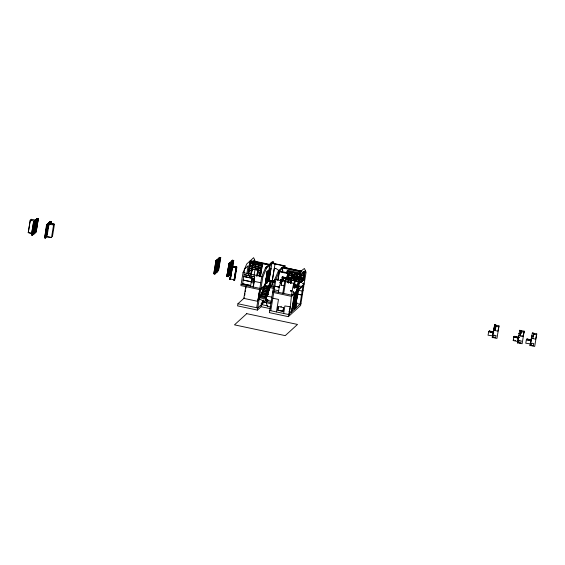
<?xml version="1.0" encoding="UTF-8"?>
<svg xmlns="http://www.w3.org/2000/svg" width="565" height="565" viewBox="0 0 565 565"><rect width="100%" height="100%" fill="white"/><g stroke="black" fill="none" stroke-linecap="round" stroke-linejoin="round"><path stroke-width="0.85" d="M266.581 291.109L266.963 291.194L266.581 291.109L270.72 280.466L275.099 281.278M271.101 280.671L266.963 291.194M293.496 292.098L293.291 292.416L293.376 291.914M299.916 286.031L299.853 286.271M303.101 283.249L302.974 283.581L303.101 283.185M294.09 286.596L294.005 287.578M294.167 286.363L294.372 287.663M299.838 286.526L299.733 286.427M294.061 286.137L294.019 284.901M37.721 219.298L38.166 219.389L37 220.456L35.821 220.025M50.01 223.168L51.203 222.08L50.447 221.918L49.254 223.006L50.031 223.041M220.399 257.838L219.517 257.647L218.21 258.876L219.411 259.18L220.576 258.12L219.404 257.788M230.817 264.222L231.233 261.687L232.441 261.772L230.23 274.731L232.392 261.531M28.25 232.632L30.298 220.11L28.25 232.632L33.187 233.776L35.101 222.087M30.898 221.021L31.202 219.291L36.337 220.216M33.935 226.127L32.671 233.846L33.851 234.108L35.927 221.431L34.762 222.497L32.685 235.174L31.372 235.026L33.519 221.911L34.981 220.647L32.579 235.266L34.536 222.045M33.688 221.833L31.435 235.04M32.24 235.082L34.352 222.215M34.211 224.411L34.776 220.979L35.51 221.261M33.095 233.825L35.009 222.137M36.774 220.004L34.818 233.225L37.219 218.606L35.757 219.87L33.42 234.002M34.698 226.89L35.016 224.799M35.256 223.458L35.821 219.884L37.219 218.606M35.892 219.813L33.639 234.016L35.715 221.664M33.851 234.108L36.096 220.901L34.479 222.102L36.096 220.901M36.308 220.272L34.288 232.738M36.591 220.173L34.479 233.041M37.156 218.591L34.966 231.812L36.188 231.975L38.335 218.86L36.718 220.053L38.335 218.86M34.818 233.225L37 220.456M35.659 231.961L37.77 219.1M35.009 231.707L36.089 232.067L38.166 219.389M44.713 237.773L46.549 224.658L48.173 223.465L46.577 225.004L47.022 225.096M44.649 237.83L46.86 224.658M47.05 224.912L44.946 237.773M48.11 223.514L45.581 238.042L47.742 223.945L48.187 224.037M45.588 237.964L47.771 224.821M46.125 236.7L48.23 223.832M46.365 236.636L51.528 237.505L46.365 236.636L48.442 224.058M46.394 236.58L48.788 222.617L50.158 221.367L50.031 223.443M48.767 224.312L49.099 222.617M48.95 223.952L48.067 223.768L46.817 224.912L47.7 225.096L49.127 223.648L46.881 236.862L45.666 236.622L46.916 236.756M48.978 224.75L49.289 222.871M49.24 224.75L49.607 223.034L54.452 224.227L52.404 236.749M49.635 224.51L49.904 222.871L51.302 221.593L51.097 223.246M49.656 224.771L49.974 222.808M50.144 223.684L50.469 221.791M50.878 223.655L51.203 221.692M50.921 223.775L51.302 221.593M51.5 237.568L53.583 224.983L48.413 224.114M215.081 272.57L216.261 272.839L218.514 259.625L216.889 260.825L214.742 273.94L215.096 273.898L213.782 273.757L215.936 260.635L217.334 259.363L217.066 261.002M213.845 273.771L216.098 260.557M216.762 260.938L214.658 273.806M214.997 273.997L217.398 259.37M215.887 270.797L215.865 272.521M216.162 269.124L217.913 259.999M215.837 272.733L218.168 258.593L219.573 257.315M216.437 269.943L216.162 271.659M216.621 268.446L216.889 266.807M217.843 261.369L218.309 258.544M218.26 259.575L216.261 272.839M219.001 258.897L216.896 271.765M219.411 259.18L217.235 271.956L219.128 258.784L220.753 257.584L218.5 270.797L217.49 270.444M219.185 258.728L216.981 271.899M217.235 271.956L219.128 258.784M218.125 268.756L218.104 270.48M218.394 267.083L218.669 265.416M218.945 263.749L219.213 262.075M219.488 260.409L219.764 258.735M218.076 270.692L220.18 257.824M218.351 270.649L220.498 257.534M229.27 263.389L226.812 276.504L228.959 263.389L230.329 262.139L230.181 264.646M226.812 276.504L228.995 263.728L230.16 262.669L231.396 262.718L230.485 262.492L229.235 263.636L230.11 263.827L231.368 262.683M227.066 276.56L229.213 263.438L230.584 262.188M230.88 262.746L228.825 275.268L227.639 276.356L229.687 263.834L228.995 263.728M230.181 263.544L227.992 276.772L230.181 263.933L231.375 262.845M228.521 274.505L228.797 272.789M229.107 271.207L229.376 269.569M229.644 267.93L229.913 266.292M230.64 262.563L228.521 275.438L229.397 275.494L228.38 275.36M230.795 263.806L231.198 261.348L232.568 260.098L232.441 262.167M229.708 272.055L231.452 261.397L232.822 260.147M229.256 275.543L231.509 261.348M229.291 275.586L231.685 261.609M229.595 274.463L231.699 261.595M232.42 261.892L233.613 260.804L232.858 260.642L231.925 261.793L229.623 274.265M231.883 265.889L232.159 263.883M233.642 260.387L230.28 279.414L229.842 279.322L232.879 260.522M230.471 279.174L230.012 279.096L232.159 265.981L236.897 266.97L234.729 280.099L233.995 280.205L234.433 280.297L236.566 266.913M233.112 260.705L230.012 279.096M229.842 279.322L232.272 266.235M230.28 279.414L232.476 266.044M230.351 279.35L232.519 266.525M232.639 266.751L233.783 260.338L232.377 261.609M234.821 266.525L234.503 267.196L234.574 266.758M233.995 280.205L236.142 267.457L232.356 266.737L236.071 267.528M234.129 280.148L236.177 267.273M236.361 267.104L234.419 280.028M234.291 280L236.438 266.885M244.398 297.861L237.936 303.758L237.583 305.884L257.4 310.093L261.115 306.703L261.461 304.577L267.436 305.842M269.802 264.441L255.316 261.369L253.636 257.689L246.728 263.996L243.042 272.577L240.909 285.6L260.719 289.81L264.851 286.045M243.981 273.262L244.687 268.947L248.134 265.797L246.863 273.573M242.463 284.696L244.016 274.583L254.709 276.857L253.056 286.949M246.432 277.02L246.721 275.261M246.531 277.041L246.82 275.282M245.81 286.278L243.826 298.377L257.584 301.3M247.837 273.898L249.942 261.065L269.752 265.275L266.581 283.524L266.143 283.425L268.241 270.67M244.709 295.368L244.991 293.638M245.274 291.907L245.563 290.184M245.846 288.454L246.128 286.723M248.572 271.772L248.854 270.063M248.43 274.011L250.267 262.824L251.072 262.082L262.393 264.484L260.423 276.539M248.48 274.35L250.267 263.551L261.39 265.91L262.174 265.19L260.288 276.723M249.165 277.599L249.448 275.84M249.264 277.62L249.553 275.868M251.185 274.929L252.972 264.123M251.284 274.957L252.951 264.145M254.208 261.729L254.49 260.006L253.339 261.051M250.535 286.413L252.174 276.419M254.038 275.536L255.832 264.731M253.593 283.03L254.589 276.935L244.094 274.71M254.314 281.222L253.388 286.851M256.793 276.123L258.558 265.338M256.898 276.137L258.685 265.338M259.603 276.716L261.39 265.91M259.752 276.419L261.588 265.225L262.393 264.484M256.68 307.734L259.653 289.577M259.851 288.39L261.786 276.56L265.458 267.987L268.686 265.041M258 300.509L259.639 290.495M258.085 300.467L259.589 291.279M257.4 310.093L262.852 276.786L266.525 268.213L271.892 263.325L283.842 265.861L278.474 270.755L274.802 279.322L269.35 312.629L288.348 316.661L300.622 305.46L303.822 285.932L302.861 286.801L300.015 304.21L296.59 303.483M260.253 296.943L266.567 297.903L265.409 298.963L259.427 297.699L260.253 296.943L264.032 286.73L269.696 287.938L270.105 287.557L264.448 286.356L264.632 285.226L274.018 287.225M266.129 278.94L265.854 279.534L266.051 278.926M241.1 284.414L260.917 288.616L265.416 284.583L267.492 271.906L267.083 271.624M262.209 302.289L261.941 303.928L262.563 300.446M265.26 283.715L265.599 281.342M265.825 280.282L267.273 271.454L265.126 284.569M262.697 300.538L262.195 303.984L262.852 300.509M266.398 279.527L266.673 277.853M266.948 276.186L267.224 274.519M267.464 273.057L267.732 271.384M263.205 299.987L262.796 302.494M266.751 278.142L266.186 283.199L264.992 284.287M267.026 276.469L267.302 274.802M267.577 273.128L267.845 271.461M267.577 273.947L267.987 271.44M263.452 300.17L263.036 302.72M268.481 270.564L266.376 283.425L266.97 280.092M263.53 301.018L263.311 302.678M267.238 278.453L267.506 276.815M267.775 275.176L268.043 273.538M262.28 302.558L263.46 302.826L263.749 301.039M266.581 283.524L268.707 270.593L267.379 271.8M263.46 302.826L263.834 301.096M268.58 270.254L266.433 283.376M264.469 297.84L264.653 296.71L266.511 296.639L260.853 295.439M267.478 280.763L267.761 279.061M268.05 277.38L268.311 275.663M268.601 273.997L268.869 272.231M266.807 283.242L267.266 282.825L270.211 264.858L250.394 260.649M267.471 282.634L269.576 269.802L270.903 268.594L268.82 281.476L267.81 281.13M270.819 268.213L269.703 269.519L267.358 282.528M267.266 282.825L269.731 269.865L269.293 269.773M264.745 301.032L264.462 302.762L264.914 302.346M268.636 277.486L268.912 275.819M269.187 274.145L269.456 272.478M268.446 279.435L268.424 281.158L266.977 282.196M268.714 277.768L268.989 276.101M269.265 274.428L269.54 272.761M269.809 271.087L270.084 269.42M266.525 298.158L265.72 299.337L266.059 299.026L267.796 299.775L266.97 300.531L265.211 300.156L265.409 298.963M265.465 297.917L266.701 290.827L267.083 290.904L265.847 297.995L265.465 297.917L265.847 297.995M269.809 271.906L270.225 269.399M268.396 281.37L270.338 269.477M270.579 269.378L268.615 281.384L270.684 269.032M266.44 296.71L266.214 298.094L270.105 287.557M271.892 263.325L268.926 281.384L267.746 281.116M266.32 297.819L266.701 295.516L267.704 293.638L262.047 292.43M266.567 297.903L266.376 299.09L265.211 300.156M267.499 294.287L269.696 287.938M271.002 302.55L266.786 301.654L266.97 300.531M268.17 294.167L268.071 294.69L268.594 294.775L268.17 294.167L268.679 294.273M270.812 280.367C269.23 288.221 270.141 288.242 271.066 280.713M267.796 299.775L267.612 300.905L266.786 301.654M272.083 281.956L275.021 263.989M272.754 281.017L271.716 286.653L272.655 281.017M270.769 310.729L273.743 292.571M273.94 291.385L275.875 279.548L279.548 270.981L282.775 268.036L282.076 272.316M277.789 280.459L279.216 271.751L288.086 273.63L287.656 276.243M278.107 279.604L279.223 272.789M278.404 292.324L279.633 284.817L284.04 285.749M280.473 281.222L280.741 279.562L285.141 280.494M280.565 281.243L280.833 279.583M280.431 282.415L280.367 282.896M280.692 281.271L280.96 279.611M280.812 281.299L281.088 279.633M280.939 281.328L281.215 279.661M282.528 271.899L282.811 270.183M280.876 282.507L280.869 283.001M281.066 281.349L281.342 279.689M281.193 281.377L281.462 279.717M281.321 281.405L281.589 279.739M276.433 311.929L278.481 299.408L272.817 298.207M281.448 281.434L281.716 279.767M281.511 283.27L279.943 282.938L280 282.302L281.398 282.599L281.314 283.1M281.568 281.455L282.338 276.864L286.9 277.867M281.695 281.483L281.97 279.823M281.208 285.148L282.281 279.972L280.741 279.562M282.126 279.739L282.592 276.914M282.041 281.448L282.754 276.977M282.295 280.544L282.896 276.991M278.453 306.491L277.86 310.129L282.952 311.209L283.545 307.579M284.696 268.467L285.12 265.896L271.023 262.909M282.952 280.473L283.362 277.966L285.883 278.503M283.016 280.417L283.425 277.916L285.939 278.446L285.608 280.169M284.908 277.747L284.894 277.436M282.804 293.263L284.746 281.434L288.086 273.63M280.974 306.866L281.186 306.279M286.709 273.594L287.119 271.073L287.931 270.338L300.509 273.008L299.697 273.743L296.844 290.53M286.872 273.213L287.14 271.701L299.521 274.329M283.687 293.454L285.622 281.617L289.252 273.156L279.498 271.087M286.681 277.782L282.549 277.168M287.719 282.528L289.252 273.156M287.882 282.013L289.506 272.203M288.546 282.881L289.428 277.479M283.665 313.462L284.894 305.955L290.219 306.753L288.99 314.267M288.609 283.1L289.527 277.5L291.039 277.818M290.219 282.648L291.872 272.704M290.346 282.542L291.95 272.747M299.04 281.335L298.624 281.716L291.024 280.134L291.794 275.438M291.053 280.113L291.822 275.416L291.455 275.777M291.928 275.543L291.194 280.035L298.539 281.596M290.77 283.51L291.822 277.111L291.01 277.846M290.876 283.489L291.879 277.387M291.611 279.654L291.844 278.227L291.427 278.609L298.772 280.169M290.834 290.671L290.735 291.194L291.759 291.392L291.844 290.89L290.834 290.671L291.844 290.89M294.005 276.193L294.485 273.262M293.546 280.664L294.316 275.974M293.673 280.565L294.407 276.066M288.348 316.661C292.917 300.799 288.772 278.926 304.408 268.488L306.075 272.146L303.942 285.177L291.667 296.378L272.676 292.345M293.369 292.43L293.496 291.808M296.47 276.709L296.978 273.813M297.049 273.799L296.498 276.744L289.026 275.134M296.06 281.201L296.83 276.504M296.159 281.095L296.9 276.596M294.443 293.849L291.469 312.007L288.906 311.463M291.674 311.816L294.648 293.659M295.481 292.55L292.889 308.207L294.047 307.289L292.289 306.915M295.573 292.635L292.995 308.356L294.026 307.416L296.745 290.827M294.16 305.827L296.484 291.625M296.802 290.685L299.74 272.718M298.624 281.716L299.394 277.02M297.564 290.996L294.591 309.154L292.013 308.61M295.841 302.678L296.47 298.814M295.05 308.737L298.023 290.579M298.214 289.393L301.159 271.426L282.161 267.393M297.282 290.622L298.419 290.862L297.07 299.069L296.554 299.535M295.869 307.996L296.752 302.713L296.251 302.607L295.488 307.24L295.989 307.346M299.718 286.639L299.846 286.01M301.089 282.444L301.922 280.445M300.87 279.265L302.522 279.237L301.11 278.94M300.262 279.513L302.734 280.035L300.298 279.308M303.221 278.227L300.983 277.549L303.221 278.227L303.624 276.144L301.258 275.501M303.052 272.288L304.697 272.634L304.21 273.05L303.278 279.364L304.33 272.973L302.685 272.62M303.158 280.6L303.391 279.181M303.243 280.699L303.49 279.202L302.649 279.965M303.546 279.004L304.577 272.711L303.017 272.379M303.596 279.597L303.497 280.113L302.995 280.007M302.734 280.035L303.617 279.23L304.697 272.634M303.052 283.595L303.172 282.973M304.019 280.205L304.097 279.703L303.073 279.505M493.803 331.909L489.339 330.963L489.269 331.373L493.718 332.312L493.344 332.679M489.587 331.549L493.485 332.375M495.364 330.285L493.492 330.221L492.263 337.729L494.608 324.967L499.008 325.899L496.96 338.393L492.56 337.46M493.803 328.343L495.66 328.329L493.824 328.244M493.881 329.974L494.7 324.988M494.008 330.002L494.827 325.009M494.135 330.031L494.954 325.037M494.262 330.052L495.081 325.066M494.389 330.08L495.201 325.094M494.509 330.108L495.328 325.115M494.636 330.137L495.456 325.143M494.763 330.165L495.583 325.172M494.891 330.186L495.71 325.2M495.018 330.214L495.83 325.228M495.957 325.249L495.067 330.553L495.336 330.313M495.441 329.685L496.084 325.278M493.492 330.221L497.899 331.154L499.008 325.899M518.345 340.886L517.681 341.507L513.218 340.561L513.853 336.931L514.51 336.387L516.594 337.566M518.536 337.588L514.425 336.719L514.496 336.302L518.967 337.256L518.5 338.018M520.619 335.652L518.656 335.568L517.427 343.075L519.765 330.306L524.172 331.238L522.124 343.739L517.724 342.8M520.542 334.014L518.981 333.583L520.556 333.915M514.235 337.086L514.023 336.804L518.43 337.736L518.303 338.484L518.924 337.256M519.765 330.306L521.304 330.716L520.231 335.893L521.34 330.638M521.304 330.716L520.824 333.675L518.967 333.682M523.416 333.661L523.684 332.001M518.656 335.568L523.063 336.5L523.812 332.029M523.261 336.21L524.073 331.224M526.82 339.756L526.601 339.473L530.719 340.582M531.354 340.307L527.011 339.388L527.081 338.979L531.545 339.925L530.86 340.547L526.425 339.636L527.103 338.986M531.531 337.969L530.005 345.745L532.35 332.976L536.75 333.915L534.702 346.409L530.302 345.476M531.545 336.352L531.827 336.013L533.402 336.345L531.545 336.352L533.134 336.585M530.994 340.236L530.881 341.154L531.375 340.709M532.35 332.976L533.89 333.385L532.809 338.569L533.077 338.322M533.374 336.634L533.918 333.308M531.234 338.237L535.641 339.17L536.75 333.915M272.295 280.664L274.315 268.276L275.84 268.573M47.029 225.032L47.771 225.209L48.986 223.994M217.186 259.702L217.921 259.992L216.734 261.129L218.337 260.161L217.899 260.07M260.38 297.317L264.251 287.543M494.608 324.967L496.148 325.376L495.78 326.231L498.605 326.838M524.172 331.238L523.769 332.178L520.937 331.577M33.582 221.925L34.981 220.647M35.8 220.152L37.106 218.923L37.989 219.107L36.556 220.357M32.671 233.846L33.949 234.016M33.745 232.928L34.924 233.133M50.405 221.423L48.816 222.963L50.419 221.996L49.981 221.904M48.194 223.973L48.964 224.121M49.063 223.634L47.728 224.927M51.366 221.607L49.939 223.055L49.056 222.871L50.306 221.727L51.189 221.911M44.402 237.78L45.68 237.95M218.98 259.024L216.911 271.56M218.514 259.625L216.911 261.023L216.028 260.832M220.753 257.584L219.149 258.982L218.267 258.791M214.742 273.94L217.144 260.875M218.5 270.797L217.426 270.437M229.432 263.777L230.181 263.933M231.989 266.207L236.615 267.153L232.434 266.292M227.639 276.356L228.825 275.268M250.005 265.034L261.15 267.372M249.991 265.133L261.136 267.478L261.934 266.659M234.242 279.845L230.471 279.046M249.193 270.006L251.898 270.579M249.172 270.105L251.905 270.656M248.911 271.709L251.623 272.365M248.635 273.404L251.361 273.961M248.621 273.509L251.326 274.082M257.605 271.793L260.338 272.344M257.591 271.892L260.317 272.443M260.868 268.961L261.68 268.22M260.875 269.039L249.751 266.602L260.853 269.06L261.666 268.326M257.315 273.594L260.041 274.152M261.397 269.929L260.592 270.67L249.455 268.41L260.599 270.748L261.383 270.035M265.614 267.492L266.793 266.419M260.296 272.464L261.122 271.631M269.138 264.625L272.394 261.659L273.276 261.842L274.272 264.067M271.906 263.092L273.276 261.842M260.02 274.173L260.846 273.333M260.564 275.028L259.738 275.868L257.075 275.169L259.78 275.748M267.047 271.765L268.523 270.31M267.054 271.814L268.834 270.31M267.09 272.259L268.658 270.84M269.328 270.218L270.896 268.799M266.574 275.388L267.471 274.569L266.652 279.576L265.755 280.395M268.813 273.347L269.71 272.528L268.891 277.535L267.994 278.354M265.656 281.024L266.553 280.205L266.143 282.712L265.246 283.524M267.888 278.983L268.785 278.164L268.375 280.671L267.478 281.483M283.227 267.619L285.12 265.896M264.964 284.506L265.416 284.583M267.203 282.465L267.655 282.542M268.82 281.476L274.484 282.465M266.701 290.827L267.083 290.904M282.754 277.351C295.128 280.063 273.298 275.296 285.918 278.241M279.922 282.804L281.532 283.171M262.139 303.956L257.746 307.96L237.936 303.758M291.837 277.005L291.024 277.747L288.687 277.217M291.858 278.128L291.441 278.51L298.786 280.071M299.499 274.35L300.305 273.608L297.755 289.81L300.7 271.843L281.702 267.81M299.252 275.84L300.079 275M299.09 276.398L295.453 279.724L294.026 288.39L297.67 285.071M299.824 276.539L298.998 277.38L288.214 274.986M265.988 301.717L267.337 306.287L267.754 305.912M304.203 275.021L303.836 275.36L301.484 274.858M304.182 275.127L303.815 275.459L301.392 274.943M293.97 286.759L294.358 286.406M296.611 285.826L297.134 285.918M301.364 282.218L300.976 282.006M302.536 281.144L301.449 281.575M298.426 285.092L297.6 285.932L294.245 285.219M296.943 289.555L297.826 288.75M296.929 289.654L297.812 288.849M304.139 283.99L291.865 295.184L272.867 291.152M297.903 291.335L298.419 290.862M303.123 290.184L302.169 291.06L297.889 290.156M302.48 294.132L301.519 295.008L297.239 294.097M295.94 303.292L296.823 302.487L295.912 303.483M300.968 303.334L288.694 314.536L269.703 310.503M489.361 330.977L488.654 331.591L493.118 332.538M490.943 332.679L493.471 332.121M493.252 333.046L493.379 332.248L488.69 331.62L488.061 335.222L492.814 335.9M514.524 336.316L513.811 336.931L518.282 337.877M513.218 340.561L513.896 339.939M518.967 337.256L518.253 337.898L513.846 336.959M523.063 336.5L523.352 336.231L521.749 335.893M526.594 339.509L527.089 339.057L529.179 340.236L531.495 339.996M531.503 339.925L530.832 340.568L526.396 339.6L525.796 343.23L530.556 343.916M531.086 340.688L531.474 340.328L527.011 339.381M232.377 266.595L236.212 267.407M294.047 307.289L293.016 308.236M54.452 224.227L49.515 223.076M518.917 337.326L517.625 337.651M518.423 337.771L517.13 338.103M284.633 267.407L285.89 267.676M302.649 272.718L304.21 273.05M250.267 262.824L261.588 265.225M287.119 271.073L299.697 273.743M232.399 260.627L232.837 260.719M36.993 219.065L37.749 219.22M265.458 267.987L266.525 268.213M278.474 270.755L279.548 270.981M289.287 273.587L296.823 275.19M289.266 273.686L296.802 275.289M35.849 220.068L36.732 220.251M231.481 262.365L230.139 263.657M218.161 259.879L217.278 259.688L215.971 260.917L216.727 261.079L214.672 273.601M301.131 278.488L303.652 279.025L302.55 279.943L302.317 281.37L301.802 281.25M300.947 278.658L303.617 279.23M33.617 222.109L34.493 222.292L35.75 221.148L34.868 220.964L33.561 222.193L34.762 222.497M291.695 276.984L299.019 278.644L291.674 277.083M301.089 279.061L302.508 279.364M300.891 279.138L302.303 279.442M302.155 280.932L302.656 281.038M301.915 281.144L302.43 281.25M301.682 281.363L302.19 281.462M301.562 281.469L302.07 281.568M287.571 278.948L289.132 279.28M301.096 281.9L301.604 281.999M287.557 279.054L289.118 279.385M243.042 272.577L262.852 276.786M274.802 279.322L293.8 283.355M533.515 334.247L536.347 334.847M294.231 284.202L298.405 285.191M294.259 285.12L297.614 285.834M275.007 281.356L270.72 280.445L275.204 281.497M519.235 333.442L520.803 333.774M531.813 336.111L533.388 336.443M268.912 281.052L273.919 282.112M295.785 286.738L296.293 286.843L294.612 287.811M295.672 286.843L296.18 286.949M295.552 286.949L296.06 287.055M295.431 287.062L295.94 287.161M230.774 273.382L231.466 273.531M295.318 287.168L295.827 287.267M295.198 287.274L295.707 287.38M243.812 276.462L254.299 278.686M295.587 287.486L295.085 287.38L295.587 287.493M243.798 276.56L254.285 278.785M294.965 287.493L295.474 287.592M294.845 287.599L295.354 287.698M294.725 287.705L295.234 287.804M531.51 337.99L533.106 338.301M216.127 271.617L217.334 271.857M229.157 274.364L230.336 274.632M251.736 279.739L254.052 280.226M251.722 279.837L254.031 280.325M254.165 281.356L260.769 282.754M514.433 336.712L518.776 337.637M493.266 332.397L488.866 331.457L489.078 331.74M251.503 281.137L253.805 281.73M279.251 287.133L274.788 286.187L279.223 287.154M226.918 276.412L228.098 276.673M243.127 279.986L251.404 281.737M243.112 280.106L251.39 281.864M251.277 282.542L253.692 283.051M264.434 286.42L273.827 288.411M234.065 280.134L234.461 280.268M297.317 294.033L301.59 294.937M515.082 340.413L515.584 340.518M274.195 289.817L278.658 290.763M263.848 287.86L269.512 289.061M242.618 283.757L250.691 285.473M263.438 288.235L269.095 289.435M242.597 283.863L250.676 285.572M263.241 289.428L268.905 290.629M262.831 289.803L268.488 291.003M262.64 290.933L268.304 292.133M262.231 291.307L267.895 292.508M261.63 292.811L267.294 294.012M261.447 293.934L267.111 295.135M261.037 294.316L266.701 295.516M266.553 296.032L271.73 297.126M260.437 295.813L264.653 296.71M267.386 300.389L271.433 301.251M270.819 303.673L266.602 302.784L259.243 298.843M262.372 302.543L263.565 302.734M261.072 303.73L262.294 303.892M267.337 306.287L270.571 306.972M261.115 306.703L270.501 308.695M30.298 220.11L35.235 221.254M28.342 232.582L33.187 233.776M490.448 331.881L489.354 331.048M275.819 268.594A6.54 6.229 47.6 0 1 278.623 270.48M493.789 335.137L493.739 337.397L495.441 337.757L496.112 335.631L493.789 335.137M518.945 340.476L518.903 342.736L520.598 343.096L521.276 340.97L518.945 340.476M531.531 343.146L531.481 345.406L533.183 345.766L533.854 343.64L531.531 343.146M38.025 218.86L35.877 231.975L38.088 218.803M229.447 263.65L227.342 276.518L229.461 263.636M278.298 306.498L277.683 310.249L283.03 311.386L283.644 307.628L278.291 306.498M291.321 290.798L291.236 291.3L291.335 290.777M301.802 273.926L300.382 282.599L303.829 279.449L305.248 270.783L301.802 273.926M232.724 260.451L231.466 261.595L232.349 261.786L233.606 260.642L232.724 260.451M246.757 313.66L234.482 324.854L285.24 335.631L297.515 324.437L246.757 313.66M301.872 271.257L285.035 267.683L301.872 271.249M305.234 271.97L303.553 271.61L305.234 271.97"/></g></svg>
